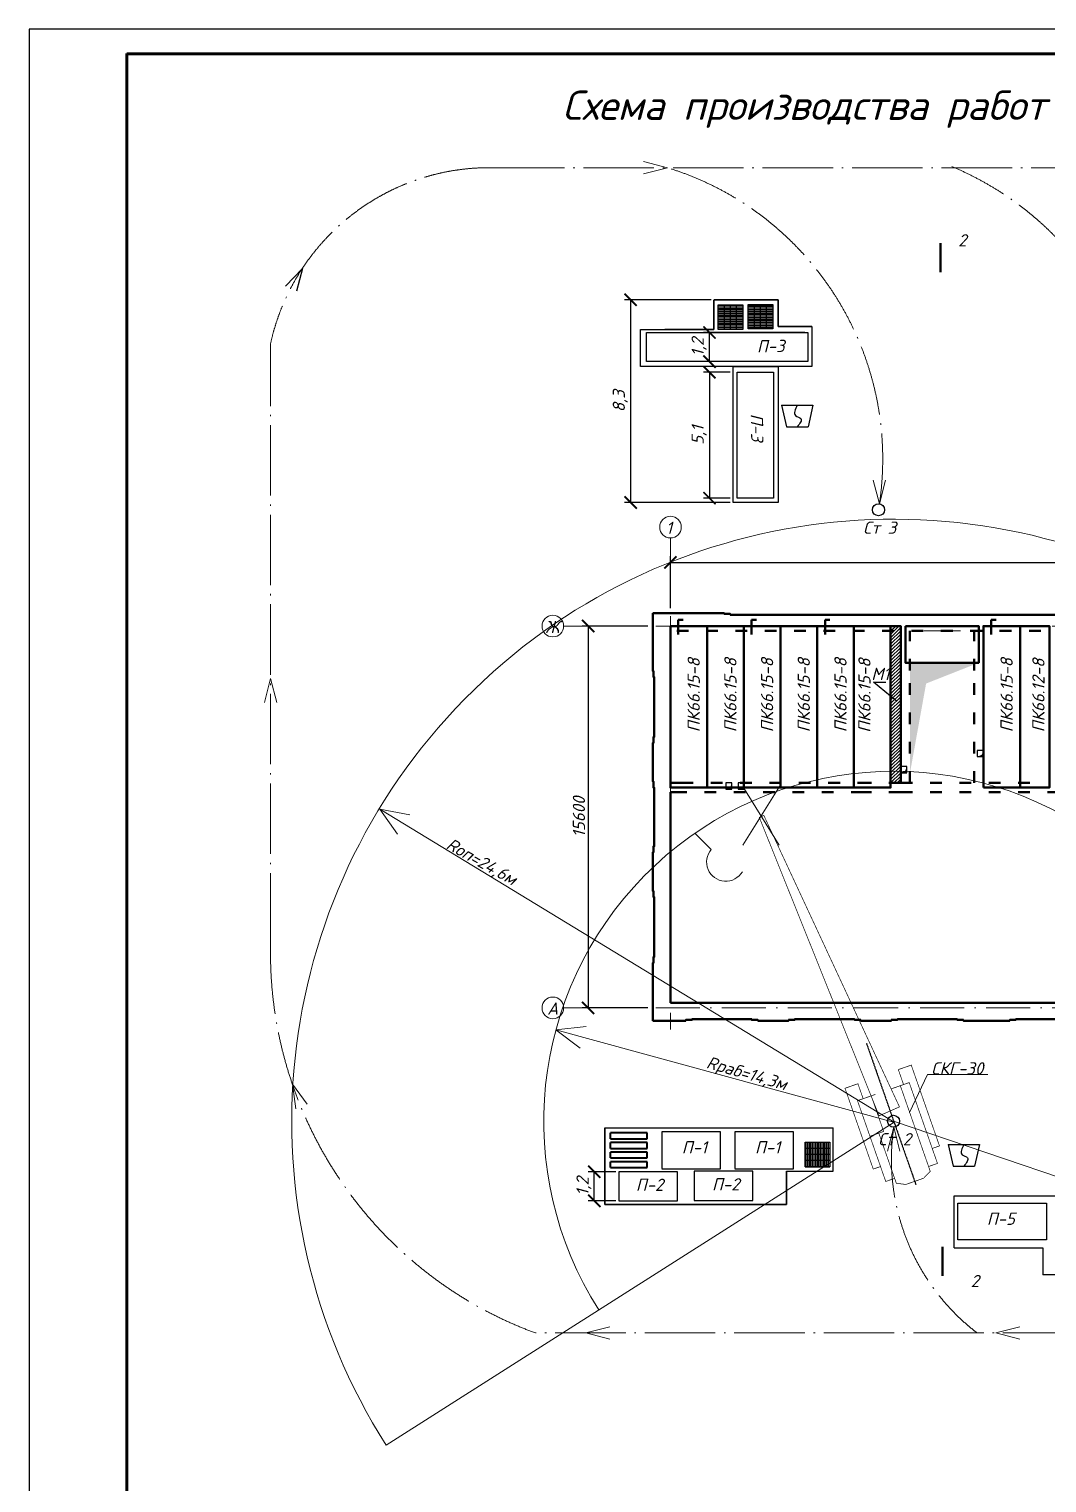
# Model space of a CAD drawing. Header units: millimetres. Extents: x 302528 to 620428, y -80391 to 59551.
# Drawn here: x 353663 to 374466, y 29851 to 59551 of the extents above; entities that cross this region are included whole.
import ezdxf
from ezdxf.enums import TextEntityAlignment as Align

# ---------------------------------------------------------------- set-up
doc = ezdxf.new("R2010")
doc.units = ezdxf.units.MM
doc.header["$MEASUREMENT"] = 0
for name, pattern in [('ACAD_ISO03W100', [30, 12, -18]), ('ACAD_ISO04W100', [30.5, 24, -3, 0.5, -3]), ('ACAD_ISO10W100', [18, 12, -3, 0, -3]), ('ОСЬ1', [16, 10, -3, 0, -3])]:
    doc.linetypes.add(name, pattern=pattern)
for name, color, linetype in [('1текст-мое', 2, 'Continuous'), ('РАМКА', 7, 'Continuous'), ('Рамка и штамп', 194, 'Continuous'), ('ЦЕНТР', 7, 'ОСЬ1')]:
    doc.layers.add(name, color=color, linetype=linetype)
for name, color, linetype, lineweight in [('Заливка', 183, 'Continuous', 9), ('контур', 90, 'Continuous', 30), ('Оси', 253, 'ACAD_ISO10W100', 9), ('Плита', 30, 'Continuous', 50), ('Стена', 150, 'Continuous', 50)]:
    doc.layers.add(name, color=color, linetype=linetype, lineweight=lineweight)
doc.styles.get("Standard").update_dxf_attribs({"font": 'isocpeui.ttf', "height": 300})
doc.styles.add('Италик', font='isocpeui.ttf')
doc.dimstyles.new('1-100', dxfattribs={"dimscale": 100, "dimtxt": 3, "dimasz": 2.5, "dimexe": 1.25, "dimexo": 0.625, "dimtad": 1, "dimdec": 0, "dimrnd": 5, "dimtxsty": 'Standard', "dimblk": 'ARCHTICK', "dimcen": 2.5, "dimadec": 0, "dimazin": 0, "dimtfac": 1, "dimtdec": 0, "dimtmove": 1, "dimatfit": 2, "dimfxl": 1, "dimarcsym": 0})

# ---------------------------------------------------------------- blocks, each defined once
blk = doc.blocks.new('A$C53EE5EC6')
at = {"lineweight": 15, "ltscale": 100}
for p, q in [((5843, 4121), (0, 0)), ((0, 0), (338, 523)), ((0, 0), (606, 142))]:
    blk.add_line(p, q, dxfattribs=at)
blk = doc.blocks.new('A$C1634580B')
at = {"lineweight": 15, "ltscale": 100}
for p, q in [((8396, 8989), (0, 0)), ((0, 0), (234, 577)), ((0, 0), (569, 253))]:
    blk.add_line(p, q, dxfattribs=at)
blk = doc.blocks.new('A$C43E45CD4')
at = {"lineweight": 15, "ltscale": 100}
blk.add_line((0, 0), (187, 433), dxfattribs=at)
blk.add_arc((319, 802), 392, 250.2924, 80.6712, dxfattribs=at)
blk = doc.blocks.new('_ArchTick')
at = {"color": 0, "const_width": 0.15}
blk.add_lwpolyline([(-0.5, -0.5), (0.5, 0.5)], dxfattribs=at)
blk = doc.blocks.new('1.5')
at = {"lineweight": 40, "ltscale": 100}
for p, q in [((275605, -619663), (275725, -619663)), ((275605, -619663), (275605, -620413)), ((275725, -620413), (275725, -619663)), ((275801, -619663), (275921, -619663)), ((275801, -619663), (275801, -620413)), ((275921, -620413), (275921, -619663)), ((275997, -619663), (276117, -619663)), ((275997, -619663), (275997, -620413)), ((276117, -620413), (276117, -619663)), ((276193, -619663), (276313, -619663)), ((276193, -619663), (276193, -620413)), ((276313, -620413), (276313, -619663)), ((275605, -620413), (275725, -620413)), ((275801, -620413), (275921, -620413)), ((275997, -620413), (276117, -620413)), ((276193, -620413), (276313, -620413))]:
    blk.add_line(p, q, dxfattribs=at)
blk = doc.blocks.new('*D334')
at = {"color": 0, "linetype": 'ByBlock', "lineweight": -2, "transparency": 16777216}
for p, q in [((414543, 39257), (414991, 38295)), ((405870, 34192), (414938, 38408)), ((405475, 35041), (405923, 34078))]:
    blk.add_line(p, q, dxfattribs=at)
at = {"layer": 'Defpoints', "color": 0, "linetype": 'ByBlock', "lineweight": 9, "transparency": 16777216}
for p in [(414517, 39314), (414938, 38408), (405449, 35098)]:
    blk.add_point(p, dxfattribs=at)
at = {"color": 0, "linetype": 'ByBlock', "lineweight": -2, "transparency": 16777216, "xscale": 250, "yscale": 250, "zscale": 250}
for p, rotation in [((414938, 38408), 24.93886490846336), ((405870, 34192), 204.9388649084634)]:
    blk.add_blockref('_ArchTick', p, dxfattribs=dict(at, rotation=rotation))
at = {"color": 0, "linetype": 'ByBlock', "lineweight": 9, "transparency": 16777216, "insert": (410334, 36451), "char_height": 250, "width": 84090.91, "attachment_point": 5, "rotation": 24.9389, "style": 'Италик'}
blk.add_mtext('{\\fISOCPEUR|b0|i0|c204|p34;\\H0.83333x;6600}', dxfattribs=at)
blk = doc.blocks.new('*D359')
at = {"color": 0, "linetype": 'ByBlock', "lineweight": -2, "transparency": 16777216}
for p, q in [((366310, 47356), (364964, 47356)), ((365089, 47356), (365089, 39556)), ((366310, 39556), (364964, 39556))]:
    blk.add_line(p, q, dxfattribs=at)
at = {"layer": 'Defpoints', "color": 0, "linetype": 'ByBlock', "lineweight": 9, "transparency": 16777216}
for p in [(366372, 47356), (365089, 39556), (366372, 39556)]:
    blk.add_point(p, dxfattribs=at)
at = {"color": 0, "linetype": 'ByBlock', "lineweight": -2, "transparency": 16777216, "xscale": 250, "yscale": 250, "zscale": 250}
for p, rotation in [((365089, 47356), 90), ((365089, 39556), 270)]:
    blk.add_blockref('_ArchTick', p, dxfattribs=dict(at, rotation=rotation))
at = {"color": 0, "linetype": 'ByBlock', "lineweight": 9, "transparency": 16777216, "insert": (364901, 43456), "char_height": 300, "attachment_point": 5, "rotation": 90, "style": 'Италик'}
blk.add_mtext('{\\H0.83333x;15600}', dxfattribs=at)
blk = doc.blocks.new('*D360')
at = {"color": 0, "linetype": 'ByBlock', "lineweight": -2, "transparency": 16777216}
for p, q in [((366772, 47718), (366772, 48781)), ((387622, 47718), (387622, 48781)), ((366772, 48656), (387622, 48656))]:
    blk.add_line(p, q, dxfattribs=at)
at = {"layer": 'Defpoints', "color": 0, "linetype": 'ByBlock', "lineweight": 9, "transparency": 16777216}
for p in [(387622, 48656), (366772, 47656), (387622, 47656)]:
    blk.add_point(p, dxfattribs=at)
at = {"color": 0, "linetype": 'ByBlock', "lineweight": -2, "transparency": 16777216, "xscale": 250, "yscale": 250, "zscale": 250, "rotation": 180}
blk.add_blockref('_ArchTick', (366772, 48656), dxfattribs=at)
at = {"color": 0, "linetype": 'ByBlock', "lineweight": -2, "transparency": 16777216, "xscale": 250, "yscale": 250, "zscale": 250}
blk.add_blockref('_ArchTick', (387622, 48656), dxfattribs=at)
at = {"color": 0, "linetype": 'ByBlock', "lineweight": 9, "transparency": 16777216, "insert": (376547, 48845), "char_height": 300, "attachment_point": 5, "style": 'Италик'}
blk.add_mtext('{\\H0.83333x;41700}', dxfattribs=at)
blk = doc.blocks.new('*D361')
at = {"color": 0, "lineweight": -2, "transparency": 16777216}
for p, q in [((365654, 36208), (365091, 36208)), ((365216, 35613), (365216, 36208)), ((365654, 35613), (365091, 35613))]:
    blk.add_line(p, q, dxfattribs=at)
at = {"layer": 'Defpoints', "color": 0, "lineweight": 9, "transparency": 16777216}
for p in [(365216, 36208), (365716, 36208), (365716, 35613)]:
    blk.add_point(p, dxfattribs=at)
at = {"color": 0, "lineweight": -2, "transparency": 16777216, "xscale": 250, "yscale": 250, "zscale": 250}
for p, rotation in [((365216, 36208), 90), ((365216, 35613), 270)]:
    blk.add_blockref('_ArchTick', p, dxfattribs=dict(at, rotation=rotation))
at = {"color": 0, "lineweight": 9, "transparency": 16777216, "insert": (365004, 35910), "char_height": 300, "attachment_point": 5, "rotation": 90, "style": 'Италик'}
blk.add_mtext('{\\H0.83333x;1,2}', dxfattribs=at)
blk = doc.blocks.new('*D362')
at = {"color": 0, "lineweight": -2, "transparency": 16777216}
for p, q in [((367601, 54021), (365833, 54021)), ((365958, 54021), (365958, 49879)), ((367989, 49879), (365833, 49879))]:
    blk.add_line(p, q, dxfattribs=at)
at = {"layer": 'Defpoints', "color": 0, "lineweight": 9, "transparency": 16777216}
for p in [(367664, 54021), (365958, 49879), (368051, 49879)]:
    blk.add_point(p, dxfattribs=at)
at = {"color": 0, "lineweight": -2, "transparency": 16777216, "xscale": 250, "yscale": 250, "zscale": 250}
for p, rotation in [((365958, 54021), 90), ((365958, 49879), 270)]:
    blk.add_blockref('_ArchTick', p, dxfattribs=dict(at, rotation=rotation))
at = {"color": 0, "lineweight": 9, "transparency": 16777216, "insert": (365746, 51950), "char_height": 300, "attachment_point": 5, "rotation": 90, "style": 'Италик'}
blk.add_mtext('{\\H0.83333x;8,3}', dxfattribs=at)
blk = doc.blocks.new('*D363')
at = {"color": 0, "lineweight": -2, "transparency": 16777216}
for p, q in [((367989, 52541), (367445, 52541)), ((367570, 52541), (367570, 49968)), ((367989, 49968), (367445, 49968))]:
    blk.add_line(p, q, dxfattribs=at)
at = {"layer": 'Defpoints', "color": 0, "lineweight": 9, "transparency": 16777216}
for p in [(368051, 52541), (367570, 49968), (368051, 49968)]:
    blk.add_point(p, dxfattribs=at)
at = {"color": 0, "lineweight": -2, "transparency": 16777216, "xscale": 250, "yscale": 250, "zscale": 250}
for p, rotation in [((367570, 52541), 90), ((367570, 49968), 270)]:
    blk.add_blockref('_ArchTick', p, dxfattribs=dict(at, rotation=rotation))
at = {"color": 0, "lineweight": 9, "transparency": 16777216, "insert": (367357, 51255), "char_height": 300, "attachment_point": 5, "rotation": 90, "style": 'Италик'}
blk.add_mtext('{\\H0.83333x;5,1}', dxfattribs=at)
blk = doc.blocks.new('*D364')
at = {"color": 0, "lineweight": -2, "transparency": 16777216}
for p, q in [((369520, 53353), (367445, 53353)), ((367570, 52758), (367570, 53353)), ((369520, 52758), (367445, 52758))]:
    blk.add_line(p, q, dxfattribs=at)
at = {"layer": 'Defpoints', "color": 0, "lineweight": 9, "transparency": 16777216}
for p in [(367570, 53353), (369583, 53353), (369583, 52758)]:
    blk.add_point(p, dxfattribs=at)
at = {"color": 0, "lineweight": -2, "transparency": 16777216, "xscale": 250, "yscale": 250, "zscale": 250}
for p, rotation in [((367570, 53353), 90), ((367570, 52758), 270)]:
    blk.add_blockref('_ArchTick', p, dxfattribs=dict(at, rotation=rotation))
at = {"color": 0, "lineweight": 9, "transparency": 16777216, "insert": (367357, 53056), "char_height": 300, "attachment_point": 5, "rotation": 90, "style": 'Италик'}
blk.add_mtext('{\\H0.83333x;1,2}', dxfattribs=at)

msp = doc.modelspace()

# ---------------------------------------------------------------- hatches: boundary and pattern name
at = {"layer": 'Заливка'}
h = msp.add_hatch(dxfattribs=at)
h.set_pattern_fill('ANSI31', color=256, scale=15, style=0)
h.set_pattern_definition([(45, (242176.858, -46684.736), (-33.67596, 33.67596), [])])
h.paths.add_polyline_path([(371477.309, 47255.842), (371272.309, 47255.842), (371272.309, 44150.842), (371477.309, 44150.842)])
h.paths.add_polyline_path([(371477.309, 47355.842), (371272.309, 47355.842), (371272.309, 47255.842), (371477.309, 47255.842)])
h.paths.add_polyline_path([(371272.309, 44150.842), (371327.309, 44150.842), (371627.309, 44150.842), (371572.309, 44150.842), (371477.309, 44150.842)])

# ---------------------------------------------------------------- linework, layer by layer
at = {"linetype": 'ACAD_ISO04W100', "lineweight": 9, "ltscale": 60}
for p, q in [((363164.551, 56719.109), (387283.995, 56719.109)), ((358599.802, 40871.11), (358599.802, 53130.023))]:
    msp.add_line(p, q, dxfattribs=at)
at = {"lineweight": 35, "ltscale": 100}
for p, q in [((367657.672, 53417.276), (367657.672, 54020.865)), ((367663.921, 54020.865), (368971.034, 54020.865)), ((368971.034, 54020.865), (368971.034, 53474.149)), ((368971.034, 53474.149), (369658.505, 53474.149)), ((366653.726, 53417.276), (367657.672, 53417.276)), ((365431.765, 35539.174), (365431.765, 37102.741)), ((369143.291, 35539.174), (369143.291, 36217.712)), ((369143.291, 35539.174), (365431.765, 35539.174))]:
    msp.add_line(p, q, dxfattribs=at)
at = {"color": 7, "lineweight": 30, "ltscale": 25}
for p, q in [((367747.974, 53416.61), (367747.974, 53916.61)), ((367747.974, 53916.61), (368247.974, 53916.61)), ((368247.974, 53904.11), (367747.974, 53904.11)), ((368247.974, 53871.61), (367747.974, 53871.61)), ((368247.974, 53839.11), (367747.974, 53839.11)), ((368247.974, 53806.61), (367747.974, 53806.61)), ((368247.974, 53774.11), (367747.974, 53774.11)), ((367872.974, 53416.61), (367872.974, 53916.61)), ((367997.974, 53416.61), (367997.974, 53916.61)), ((368122.974, 53416.61), (368122.974, 53916.61)), ((368247.974, 53916.61), (368247.974, 53416.61)), ((368362.078, 53425.719), (368362.078, 53925.719)), ((368362.078, 53925.719), (368862.078, 53925.719)), ((368862.078, 53913.219), (368362.078, 53913.219)), ((368862.078, 53880.719), (368362.078, 53880.719)), ((368862.078, 53848.219), (368362.078, 53848.219)), ((368862.078, 53815.719), (368362.078, 53815.719)), ((368862.078, 53783.219), (368362.078, 53783.219)), ((368487.078, 53425.719), (368487.078, 53925.719)), ((368612.078, 53425.719), (368612.078, 53925.719)), ((368737.078, 53425.719), (368737.078, 53925.719)), ((368862.078, 53925.719), (368862.078, 53425.719)), ((368247.974, 53741.61), (367747.974, 53741.61)), ((368247.974, 53709.11), (367747.974, 53709.11)), ((368247.974, 53676.61), (367747.974, 53676.61)), ((368247.974, 53644.11), (367747.974, 53644.11)), ((368247.974, 53611.61), (367747.974, 53611.61)), ((368247.974, 53579.11), (367747.974, 53579.11)), ((368247.974, 53546.61), (367747.974, 53546.61)), ((368247.974, 53514.11), (367747.974, 53514.11)), ((368247.974, 53481.61), (367747.974, 53481.61)), ((368862.078, 53750.719), (368362.078, 53750.719)), ((368862.078, 53718.219), (368362.078, 53718.219)), ((368862.078, 53685.719), (368362.078, 53685.719)), ((368862.078, 53653.219), (368362.078, 53653.219)), ((368862.078, 53620.719), (368362.078, 53620.719)), ((368862.078, 53588.219), (368362.078, 53588.219)), ((368862.078, 53555.719), (368362.078, 53555.719)), ((368862.078, 53523.219), (368362.078, 53523.219)), ((368862.078, 53490.719), (368362.078, 53490.719)), ((368247.974, 53449.11), (367747.974, 53449.11)), ((368247.974, 53416.61), (367747.974, 53416.61)), ((368862.078, 53458.219), (368362.078, 53458.219)), ((368862.078, 53425.719), (368362.078, 53425.719)), ((369527.367, 36311.252), (369527.367, 36811.252)), ((369527.367, 36811.252), (370027.367, 36811.252)), ((370027.367, 36686.252), (369527.367, 36686.252)), ((370027.367, 36561.252), (369527.367, 36561.252)), ((369539.867, 36811.252), (369539.867, 36311.252)), ((369572.367, 36811.252), (369572.367, 36311.252)), ((369604.867, 36811.252), (369604.867, 36311.252)), ((369637.367, 36811.252), (369637.367, 36311.252)), ((369669.867, 36811.252), (369669.867, 36311.252)), ((369702.367, 36811.252), (369702.367, 36311.252)), ((369734.867, 36811.252), (369734.867, 36311.252)), ((369767.367, 36811.252), (369767.367, 36311.252)), ((369799.867, 36811.252), (369799.867, 36311.252)), ((369832.367, 36811.252), (369832.367, 36311.252)), ((369864.867, 36811.252), (369864.867, 36311.252)), ((369897.367, 36811.252), (369897.367, 36311.252)), ((369929.867, 36811.252), (369929.867, 36311.252)), ((369962.367, 36811.252), (369962.367, 36311.252)), ((369994.867, 36811.252), (369994.867, 36311.252)), ((370027.367, 36811.252), (370027.367, 36311.252)), ((370027.367, 36436.252), (369527.367, 36436.252)), ((369527.367, 36311.252), (370027.367, 36311.252)), ((370027.367, 36311.252), (369527.367, 36311.252))]:
    msp.add_line(p, q, dxfattribs=at)
at = {"lineweight": 30, "ltscale": 100}
for p, q in [((369658.505, 53474.149), (369658.505, 52659.731)), ((366158.016, 52659.731), (366158.016, 53417.276)), ((366158.016, 53417.276), (366653.726, 53417.276)), ((368974.513, 52659.731), (366158.016, 52659.731)), ((369658.505, 52659.731), (368974.513, 52659.731)), ((365431.765, 37102.741), (370096.164, 37102.741)), ((370096.164, 36217.712), (370096.164, 37102.741)), ((369143.291, 36217.712), (370096.164, 36217.712)), ((372570.788, 35719.28), (379791.336, 35719.28)), ((372570.788, 34650.988), (372570.788, 35719.28)), ((372570.788, 34650.988), (374385.5, 34650.988)), ((374385.5, 34650.988), (374385.5, 34103.733)), ((381832.867, 34103.733), (374385.5, 34103.733))]:
    msp.add_line(p, q, dxfattribs=at)
at = {"lineweight": 15, "ltscale": 100}
for p, q in [((366282.779, 53353.107), (369582.779, 53353.107)), ((368249.809, 44078.342), (368991.052, 42878.342)), ((368249.809, 42878.342), (368999.809, 44078.342)), ((372025.302, 38194.153), (371659.977, 37421.754)), ((372025.302, 38194.153), (373256.97, 38194.153)), ((371341.429, 37222.091), (360962.59, 30623.761)), ((371332.638, 37238.342), (382982.802, 33293.339)), ((366593.751, 37023.59), (366593.751, 36273.59)), ((366916.069, 36207.671), (366916.069, 35612.671))]:
    msp.add_line(p, q, dxfattribs=at)
at = {"ltscale": 25}
for p, q in [((369044.234, 51866.177), (369684.234, 51866.177)), ((369044.234, 51866.177), (369144.234, 51424.908)), ((369684.234, 51866.177), (369584.234, 51424.908)), ((369144.234, 51424.908), (369584.234, 51424.908)), ((372449.138, 36765.013), (373089.138, 36765.013)), ((372449.138, 36765.013), (372549.138, 36323.744)), ((373089.138, 36765.013), (372989.138, 36323.744)), ((372549.138, 36323.744), (372989.138, 36323.744))]:
    msp.add_line(p, q, dxfattribs=at)
at = {"color": 0, "linetype": 'ByBlock', "lineweight": 9}
for p, q in [((366772.309, 48655.842), (366772.309, 49155.842)), ((365088.582, 47355.842), (364588.582, 47355.842)), ((365088.582, 39555.842), (364588.582, 39555.842))]:
    msp.add_line(p, q, dxfattribs=at)
at = {"color": 0, "linetype": 'ACAD_ISO10W100', "lineweight": 9, "ltscale": 75}
for p, q in [((366772.309, 47555.842), (366772.309, 39112.261)), ((366472.309, 47355.842), (388137.161, 47355.842)), ((366472.309, 39555.842), (388137.161, 39555.842))]:
    msp.add_line(p, q, dxfattribs=at)
at = {"color": 0, "linetype": 'ACAD_ISO04W100', "lineweight": 9, "ltscale": 60}
msp.add_line((384156.612, 32914.53), (364011.325, 32914.53), dxfattribs=at)
at = {"linetype": 'ByBlock', "lineweight": 9}
for points in [[(372292.443, 54582.506, 50, 50, 0), (372292.443, 55182.506, 50, 50, 0), (372292.443, 54982.506, 0, 80, 0), (372692.443, 54982.506, 0, 0, 0), (373292.443, 54982.506, 0, 0, 0)], [(372332.212, 34677.218, 50, 50, 0), (372332.212, 34077.218, 50, 50, 0), (372332.212, 34277.218, 0, 80, 0), (372732.212, 34277.218, 0, 0, 0), (373332.212, 34277.218, 0, 0, 0)]]:
    msp.add_lwpolyline(points, format="xyseb", dxfattribs=at)
at = {"color": 7, "lineweight": 30, "ltscale": 100}
for points in [[(369582.779, 52758.107), (366282.779, 52758.107), (366282.779, 53353.107), (369582.779, 53353.107), (369582.779, 52758.107)], [(368132.179, 52541.48), (368877.179, 52541.48), (368877.179, 49968.393), (368132.179, 49968.393), (368132.179, 52541.48)], [(366593.751, 36270.809), (367793.751, 36270.809), (367793.751, 37023.59), (366593.751, 37023.59), (366593.751, 36273.59)], [(368089.89, 36270.809), (369289.89, 36270.809), (369289.89, 37023.59), (368089.89, 37023.59), (368089.89, 36273.59)], [(365716.069, 35612.671), (366916.069, 35612.671), (366916.069, 36207.671), (365716.069, 36207.671), (365716.069, 35612.671)], [(367254.321, 35621.813), (368454.321, 35621.813), (368454.321, 36216.813), (367254.321, 36216.813), (367254.321, 35621.813)]]:
    msp.add_lwpolyline(points, dxfattribs=at)
at = {"lineweight": 30, "ltscale": 100}
for points in [[(368051.333, 52659.731), (368974.513, 52659.731), (368974.513, 49878.696), (368051.333, 49878.696)], [(372645.026, 35569.441), (374455.026, 35569.441), (374455.026, 34819.441), (372645.026, 34819.441)]]:
    msp.add_lwpolyline(points, close=True, dxfattribs=at)
msp.add_lwpolyline([(370921.944, 46211.092), (371172.147, 46211.092), (371172.147, 46211.092)])
for points in [[(373167.309, 44688.626), (373167.309, 44813.626), (373042.309, 44813.626), (373042.309, 44688.626)], [(373167.309, 44688.626), (373167.309, 44813.626), (373042.309, 44813.626), (373042.309, 44688.626)], [(371602.309, 44359.451), (371602.309, 44484.451), (371477.309, 44484.451), (371477.309, 44359.451)], [(371602.309, 44359.451), (371602.309, 44484.451), (371477.309, 44484.451), (371477.309, 44359.451)], [(368027.309, 44025.842), (368027.309, 44150.842), (367902.309, 44150.842), (367902.309, 44025.842)], [(368027.309, 44025.842), (368027.309, 44150.842), (367902.309, 44150.842), (367902.309, 44025.842)], [(368277.309, 44025.842), (368277.309, 44150.842), (368152.309, 44150.842), (368152.309, 44025.842)], [(368277.309, 44025.842), (368277.309, 44150.842), (368152.309, 44150.842), (368152.309, 44025.842)]]:
    msp.add_lwpolyline(points, close=True)
at = {"const_width": 13.995}
for points in [[(371244.066, 37441.635), (371035.888, 37350.099), (368588.004, 43447.324), (368636.045, 43468.448)], [(371244.066, 37441.635), (371452.243, 37533.172), (368680.553, 43487.038), (368632.626, 43466.651)], [(371535.666, 37989.212), (371428.837, 38294.698), (371693.041, 38387.091), (372270.494, 36735.814), (372121.879, 36683.843)], [(371287.974, 37902.594), (371651.255, 38029.634), (372228.707, 36378.357), (372047.067, 36314.837)], [(370710.027, 37700.486), (370603.198, 38005.972), (370338.994, 37913.58), (370916.447, 36262.303), (371065.061, 36314.273)], [(370875.155, 37758.231), (370957.719, 37787.104)], [(371469.615, 37966.114), (372081.714, 36215.76), (371945.459, 36075.451), (371763.819, 36011.931)], [(370848.517, 36933.502), (371171.89, 36008.787), (371353.531, 36072.307)], [(371030.157, 36997.022), (371388.178, 35973.23), (371582.178, 35948.412), (371763.819, 36011.931)]]:
    msp.add_lwpolyline(points, dxfattribs=at)
msp.add_lwpolyline([(370848.517, 36933.502), (370594.438, 37660.064), (370875.155, 37758.231), (371129.234, 37031.669)], close=True, dxfattribs=at)
at = {"color": 0, "lineweight": -3}
for centre in [(371023.615, 49730.784), (371332.611, 37238.342)]:
    msp.add_circle(centre, 122.409, dxfattribs=at)
at = {"color": 0, "linetype": 'ByBlock', "lineweight": 9}
for centre in [(366772.309, 49376.79), (364367.634, 47355.842), (364367.634, 39555.842)]:
    msp.add_circle(centre, 220.948, dxfattribs=at)
at = {"linetype": 'ACAD_ISO04W100', "lineweight": 9, "ltscale": 60}
for centre, radius, start, end in [((370039.115, 50805.512), 6435.849, 351.4906418, 67.2976485), ((363073.595, 52137.429), 4582.583, 88.8627001, 167.4905049), ((364879.234, 50763.459), 6230.556, 351.585252, 72.9165215), ((366877.106, 40682.204), 8279.46, 178.6926082, 249.7491205), ((375762.844, 36465.856), 4475.065, 171.6469239, 232.521421)]:
    msp.add_arc(centre, radius, start, end, dxfattribs=at)
at = {"lineweight": 15, "ltscale": 100}
for radius, start, end in [(12300, 341.2928047, 212.532015), (7150, 341.292834, 212.5939003)]:
    msp.add_arc((371332.611, 37238.342), radius, start, end, dxfattribs=at)
at = {"ltscale": 25}
for points in [[(369364.234, 51866.177), (369323.443, 51783.404), (369258.88, 51652.392), (369502.3, 51600.916), (369415.919, 51490.796), (369364.234, 51424.908)], [(372769.138, 36765.013), (372728.347, 36682.24), (372663.783, 36551.228), (372907.204, 36499.752), (372820.822, 36389.632), (372769.138, 36323.744)]]:
    msp.add_open_spline(points, degree=3, knots=[0, 0, 0, 0, 212.012520396, 335.571784174, 519.620032067, 519.620032067, 519.620032067, 519.620032067], dxfattribs=at)
for points in [[(373042.309, 44688.626), (373167.309, 44688.626), (373131.954, 44723.981), (373167.309, 44813.626)], [(373042.309, 44688.626), (373167.309, 44688.626), (373131.954, 44723.981), (373167.309, 44813.626)], [(371477.309, 44359.451), (371602.309, 44359.451), (371566.954, 44394.806), (371602.309, 44484.451)], [(371477.309, 44359.451), (371602.309, 44359.451), (371566.954, 44394.806), (371602.309, 44484.451)], [(367902.309, 44025.842), (368027.309, 44025.842), (367991.954, 44061.197), (368027.309, 44150.842)], [(367902.309, 44025.842), (368027.309, 44025.842), (367991.954, 44061.197), (368027.309, 44150.842)], [(368152.309, 44025.842), (368277.309, 44025.842), (368241.954, 44061.197), (368277.309, 44150.842)], [(368152.309, 44025.842), (368277.309, 44025.842), (368241.954, 44061.197), (368277.309, 44150.842)]]:
    msp.add_solid(points)
at = {"layer": 'контур', "color": 0, "linetype": 'ACAD_ISO04W100', "lineweight": 9, "ltscale": 60}
for p, q in [((366709.551, 56719.109), (366221.849, 56846.242)), ((366709.551, 56719.109), (366221.849, 56591.976)), ((359248.533, 54661.11), (358900.838, 54296.248)), ((371042.716, 49851.693), (370915.583, 50339.395)), ((371042.716, 49851.693), (371169.849, 50339.395)), ((358599.802, 46281.11), (358472.669, 45793.408)), ((358599.802, 46281.11), (358726.935, 45793.408)), ((359046.143, 37994.179), (359113.956, 37494.762)), ((359046.143, 37994.179), (359349.133, 37591.422)), ((371335.252, 37115.961), (371208.119, 36628.259)), ((371335.252, 37115.961), (371462.385, 36628.259)), ((365042.618, 32914.53), (365530.32, 33041.663)), ((373422.618, 32914.53), (373910.32, 33041.663)), ((365042.618, 32914.53), (365530.32, 32787.397)), ((373422.618, 32914.53), (373910.32, 32787.397))]:
    msp.add_line(p, q, dxfattribs=at)
at = {"layer": 'контур', "color": 0, "linetype": 'ACAD_ISO04W100', "lineweight": -3, "ltscale": 20}
msp.add_line((359248.533, 54661.11), (359123.204, 54172.942), dxfattribs=at)
at = {"layer": 'Оси'}
msp.add_lwpolyline([(371947.309, 47255.842), (372697.309, 47255.842)], dxfattribs=at)
at = {"layer": 'Плита'}
for p, q in [((366931.059, 47480.141), (367031.059, 47480.141)), ((368431.059, 47480.141), (368531.059, 47480.141)), ((369931.059, 47480.141), (370031.059, 47480.141)), ((373326.059, 47480.141), (373426.059, 47480.141))]:
    msp.add_line(p, q, dxfattribs=at)
for points in [[(366772.309, 47355.842), (366772.309, 44055.842), (367522.309, 44055.842), (367522.309, 47355.842)], [(367522.309, 47355.842), (367522.309, 44055.842), (368272.309, 44055.842), (368272.309, 47355.842)], [(368272.309, 47355.842), (368272.309, 44055.842), (369022.309, 44055.842), (369022.309, 47355.842)], [(369022.309, 47355.842), (369022.309, 44055.842), (369772.309, 44055.842), (369772.309, 47355.842)], [(369772.309, 47355.842), (369772.309, 44055.842), (370522.309, 44055.842), (370522.309, 47355.842)], [(370522.309, 47355.842), (370522.309, 44055.842), (371272.309, 44055.842), (371272.309, 47355.842)], [(371572.309, 47355.842), (373072.309, 47355.842), (373072.309, 46605.842), (371572.309, 46605.842)], [(373167.309, 44055.842), (373167.309, 47355.842), (373917.309, 47355.842), (373917.309, 44055.842)], [(373917.309, 47355.842), (374517.309, 47355.842), (374517.309, 44055.842), (373917.309, 44055.842)]]:
    msp.add_lwpolyline(points, close=True, dxfattribs=at)
for points in [[(366931.059, 47480.141), (366931.059, 47180.842)], [(368431.059, 47480.141), (368431.059, 47180.842)], [(369931.059, 47480.141), (369931.059, 47180.842)], [(371272.309, 47355.842), (371477.309, 47355.842), (371477.309, 44150.842), (371272.309, 44150.842)], [(373326.059, 47480.141), (373326.059, 47180.842)]]:
    msp.add_lwpolyline(points, dxfattribs=at)
msp.add_solid([(371667.309, 44355.842), (371667.309, 46605.842), (371996.573, 46181.578), (373072.309, 46605.842)], dxfattribs=at)
at = {"layer": 'РАМКА', "color": 0, "linetype": 'Continuous', "lineweight": 60}
for p, q in [((355663.234, 59051.262), (355663.234, 651.262)), ((437263.234, 59048.262), (355663.234, 59048.262))]:
    msp.add_line(p, q, dxfattribs=at)
at = {"layer": 'Рамка и штамп', "color": 7}
msp.add_lwpolyline([(353663.234, 151.262), (437763.234, 151.262), (437763.234, 59551.262), (353663.234, 59551.262)], close=True, dxfattribs=at)
at = {"layer": 'Стена'}
for p, q in [((366772.309, 47255.842), (366772.309, 46220.842)), ((366772.309, 45185.842), (366772.309, 44150.842)), ((366772.309, 42950.842), (366772.309, 41725.842)), ((366772.309, 40690.842), (366772.309, 39655.842)), ((366772.309, 39655.842), (375622.309, 39655.842))]:
    msp.add_line(p, q, dxfattribs=at)
for points in [[(366409.809, 46833.342), (366409.809, 47618.342)], [(368119.809, 47588.342), (367994.809, 47588.342), (367994.809, 47603.342), (367869.809, 47603.342), (367869.809, 47618.342), (366409.809, 47618.342)], [(371572.309, 47588.342), (368119.809, 47588.342)], [(386909.809, 47588.342), (371572.309, 47588.342)], [(366439.809, 46190.842), (366439.809, 46315.842), (366424.809, 46315.842), (366424.809, 46440.842), (366409.809, 46440.842), (366409.809, 46833.342)], [(366439.809, 46190.842), (366439.809, 45215.842)], [(366772.309, 45185.842), (366772.309, 46220.842)], [(366439.809, 45215.842), (366439.809, 45090.842), (366424.809, 45090.842), (366424.809, 44965.842), (366409.809, 44965.842), (366409.809, 44573.342)], [(366439.809, 43930.842), (366439.809, 44055.842), (366424.809, 44055.842), (366424.809, 44180.842), (366409.809, 44180.842), (366409.809, 44573.342)], [(366772.309, 43960.842), (366772.309, 42950.842)], [(366439.809, 43930.842), (366439.809, 42980.842)], [(366439.809, 42980.842), (366439.809, 42855.842), (366424.809, 42855.842), (366424.809, 42730.842), (366409.809, 42730.842), (366409.809, 42338.342)], [(366439.809, 41695.842), (366439.809, 41820.842), (366424.809, 41820.842), (366424.809, 41945.842), (366409.809, 41945.842), (366409.809, 42338.342)], [(366439.809, 41695.842), (366439.809, 40720.842)], [(366772.309, 40690.842), (366772.309, 41725.842)], [(366439.809, 40720.842), (366439.809, 40595.842), (366424.809, 40595.842), (366424.809, 40470.842), (366409.809, 40470.842), (366409.809, 39293.342)], [(367334.809, 39323.342), (367209.809, 39323.342), (367209.809, 39308.342), (367084.809, 39308.342), (367084.809, 39293.342), (366409.809, 39293.342)], [(367334.809, 39323.342), (368309.809, 39323.342)], [(368309.809, 39323.342), (368434.809, 39323.342), (368434.809, 39308.342), (368559.809, 39308.342), (368559.809, 39293.342), (368872.309, 39293.342)], [(369434.809, 39323.342), (369309.809, 39323.342), (369309.809, 39308.342), (369184.809, 39308.342), (369184.809, 39293.342), (368872.309, 39293.342)], [(369372.309, 39323.342), (370409.809, 39323.342)], [(370409.809, 39323.342), (370534.809, 39323.342), (370534.809, 39308.342), (370659.809, 39308.342), (370659.809, 39293.342), (370972.309, 39293.342)], [(371534.809, 39323.342), (371409.809, 39323.342), (371409.809, 39308.342), (371284.809, 39308.342), (371284.809, 39293.342), (370972.309, 39293.342)], [(371534.809, 39323.342), (372509.809, 39323.342)], [(372509.809, 39323.342), (372634.809, 39323.342), (372634.809, 39308.342), (372759.809, 39308.342), (372759.809, 39293.342), (373072.309, 39293.342)], [(373954.809, 39323.342), (373829.809, 39323.342), (373829.809, 39308.342), (373704.809, 39308.342), (373704.809, 39293.342), (373072.309, 39293.342)], [(373954.809, 39323.342), (374929.809, 39323.342)]]:
    msp.add_lwpolyline(points, dxfattribs=at)
at = {"layer": 'Стена', "linetype": 'ACAD_ISO03W100', "ltscale": 20}
for points in [[(367742.309, 47255.842), (366772.309, 47255.842)], [(386939.809, 47255.842), (367742.309, 47255.842)], [(371477.309, 44150.842), (371477.309, 47255.842)], [(371667.309, 46445.842), (371667.309, 47255.842)], [(372977.309, 46445.842), (372977.309, 47255.842)], [(373167.309, 47255.842), (373167.309, 44150.842)], [(371667.309, 44150.842), (371667.309, 46445.842)], [(372977.309, 44150.842), (372977.309, 46445.842)], [(366997.309, 44150.842), (366772.309, 44150.842)], [(367027.309, 43960.842), (366772.309, 43960.842)], [(366997.309, 44150.842), (370737.309, 44150.842)], [(370707.309, 43960.842), (367027.309, 43960.842)], [(371477.309, 43960.842), (370707.309, 43960.842)], [(371477.309, 44150.842), (370737.309, 44150.842)], [(371477.309, 44150.842), (374477.309, 44150.842)], [(371477.309, 43960.842), (380232.309, 43960.842)]]:
    msp.add_lwpolyline(points, dxfattribs=at)
at = {"layer": 'ЦЕНТР'}
msp.add_line((370776.375, 38835.615), (371789.804, 35937.624), dxfattribs=at)

# ---------------------------------------------------------------- block references
at = {"lineweight": 15, "ltscale": 100}
for name, p, rotation in [('A$C1634580B', (360830.719, 43611.884), 281.7499320247313), ('A$C43E45CD4', (367269.822, 43121.899), 248.8886473839809), ('A$C53EE5EC6', (364430.995, 39106.551), 309.507487642987)]:
    msp.add_blockref(name, p, dxfattribs=dict(at, rotation=rotation))
at = {"lineweight": 15, "rotation": 90}
msp.add_blockref('1.5', (-254115.152, -239311.754), dxfattribs=at)

# ---------------------------------------------------------------- texts
at = {"linetype": 'ByBlock', "lineweight": 9, "style": 'Италик'}
msp.add_text('2', height=250, dxfattribs=at).set_placement((372652.878, 55036.133), align=Align.BOTTOM_LEFT)
at = {"style": 'Италик'}
for rotation, p in [(1.2469759, (368826.541, 52874.304)), (271.1706909, (368341.432, 51407.221))]:
    msp.add_text('П-3', height=250, rotation=rotation, dxfattribs=at).set_placement(p, align=Align.BOTTOM_CENTER)
at = {"linetype": 'ByBlock', "lineweight": 9, "style": 'Италик'}
for s, p in [('1', (366743.957, 49162.619)), ('Ж', (364358.866, 47136.638)), ('А', (364365.111, 39342.192)), ('СКГ-30', (372635.577, 38119.771))]:
    msp.add_text(s, height=250, dxfattribs=at).set_placement(p, align=Align.BOTTOM_CENTER)
at = {"style": 'Италик'}
for s, p in [('М1', (371063.141, 46178.433)), ('П-1', (367262.1, 36506.869)), ('П-1', (368758.239, 36506.869)), ('П-2', (366346.088, 35741.68)), ('П-2', (367902.574, 35750.924)), ('П-5', (373525.236, 35047.668))]:
    msp.add_text(s, height=250, dxfattribs=at).set_placement(p, align=Align.BOTTOM_CENTER)
at = {"linetype": 'ByBlock', "lineweight": 9, "style": 'Италик'}
for s, rotation, p in [('Rоп=24,6м', 330.6854622, (362816.742, 42370.881)), ('Rраб=14,3м', 344.059522, (368278.06, 38029.391))]:
    msp.add_text(s, height=250, rotation=rotation, dxfattribs=at).set_placement(p, align=Align.BOTTOM_CENTER)
msp.add_text('2', height=250, dxfattribs=at).set_placement((372908.988, 34100.441), align=Align.TOP_LEFT)
at = {"char_height": 250, "width": 983.42045, "attachment_point": 1, "rotation": 90, "style": 'Италик'}
for s, insert in [('ПК66.15-8', (367122.309, 45185.842)), ('ПК66.15-8', (367872.309, 45185.842)), ('ПК66.15-8', (368622.309, 45185.842)), ('ПК66.15-8', (369372.309, 45185.842)), ('ПК66.15-8', (370122.309, 45185.842)), ('ПК66.15-8', (370611.703, 45175.825)), ('ПК66.15-8', (373517.309, 45185.842)), ('ПК66.12-8', (374167.309, 45185.842))]:
    msp.add_mtext(s, dxfattribs=dict(at, insert=insert))
at = {"layer": '1текст-мое', "color": 0, "style": 'Италик'}
msp.add_text('Схема производства работ на монтаж плит перекрытия', height=600, dxfattribs=at).set_placement((375223.574, 57696.079), align=Align.CENTER)
at = {"layer": 'контур', "color": 0, "char_height": 250, "width": 1387.89851, "attachment_point": 1, "style": 'Италик'}
for s, insert in [('Ст 3', (370710.398, 49490.653)), ('Ст 2', (371019.394, 36998.211))]:
    msp.add_mtext(s, dxfattribs=dict(at, insert=insert))

# ---------------------------------------------------------------- dimensions: what is measured, and where the dimension line sits
at = {"color": 0, "lineweight": 9}
for base, p1, p2, text, picture, middle in [((365958.016, 49878.696), (367663.921, 54020.865), (368051.333, 49878.696), '{\\H0.83333x;8,3}', '*D362', (365745.517, 51949.781)), ((367569.704, 49968.393), (368051.333, 52541.48), (368051.333, 49968.393), '{\\H0.83333x;5,1}', '*D363', (367357.205, 51254.936))]:
    dim = msp.add_linear_dim(base=base, p1=p1, p2=p2, angle=90, text=text, dimstyle='1-100', override={"dimtxsty": 'Италик'}, dxfattribs=at)
    dim.commit()
    dim.dimension.update_dxf_attribs({"geometry": picture, "text_midpoint": middle})
at = {"color": 0, "linetype": 'ByBlock', "lineweight": 9}
dim = msp.add_aligned_dim(p1=(405449.013, 35097.658), p2=(414516.595, 39314.168), distance=-999.278, text='{\\fISOCPEUR|b0|i0|c204|p34;\\H0.83333x;6600}', dimstyle='1-100', override={"dimtxt": 2.5, "dimtxsty": 'Италик'}, dxfattribs=at)
dim.commit()
dim.dimension.update_dxf_attribs({"geometry": '*D334', "text_midpoint": (410333.876, 36450.935)})
at = {"color": 0, "lineweight": 9}
for base, p1, p2, picture, middle in [((367569.704, 53353.107), (369582.779, 52758.107), (369582.779, 53353.107), '*D364', (367569.704, 53055.607)), ((365216.069, 36207.671), (365716.069, 35612.671), (365716.069, 36207.671), '*D361', (365216.069, 35910.171))]:
    dim = msp.add_linear_dim(base=base, p1=p1, p2=p2, angle=90, text='{\\H0.83333x;1,2}', dimstyle='1-100', override={"dimtxsty": 'Италик'}, dxfattribs=at)
    dim.commit()
    dim.dimension.update_dxf_attribs({"geometry": picture, "text_midpoint": middle, "dimtype": 160})
at = {"color": 0, "linetype": 'ByBlock', "lineweight": 9}
dim = msp.add_linear_dim(base=(387622.309, 48655.842), p1=(366772.309, 47655.842), p2=(387622.309, 47655.842), text='{\\H0.83333x;41700}', dimstyle='1-100', override={"dimtxsty": 'Италик'}, dxfattribs=at)
dim.commit()
dim.dimension.update_dxf_attribs({"geometry": '*D360', "text_midpoint": (376547.071, 48655.842), "dimtype": 160})
dim = msp.add_linear_dim(base=(365088.582, 39555.842), p1=(366372.309, 47355.842), p2=(366372.309, 39555.842), angle=90, text='{\\H0.83333x;15600}', dimstyle='1-100', override={"dimtxsty": 'Италик'}, dxfattribs=at)
dim.commit()
dim.dimension.update_dxf_attribs({"geometry": '*D359', "text_midpoint": (364901.083, 43455.842)})

# ---------------------------------------------------------------- leaders
at = {"has_arrowhead": 0}
msp.add_leader([(371386.041, 45825.03), (370921.944, 46211.092)], dimstyle='1-100', dxfattribs=at)

doc.saveas('drawing.dxf')
